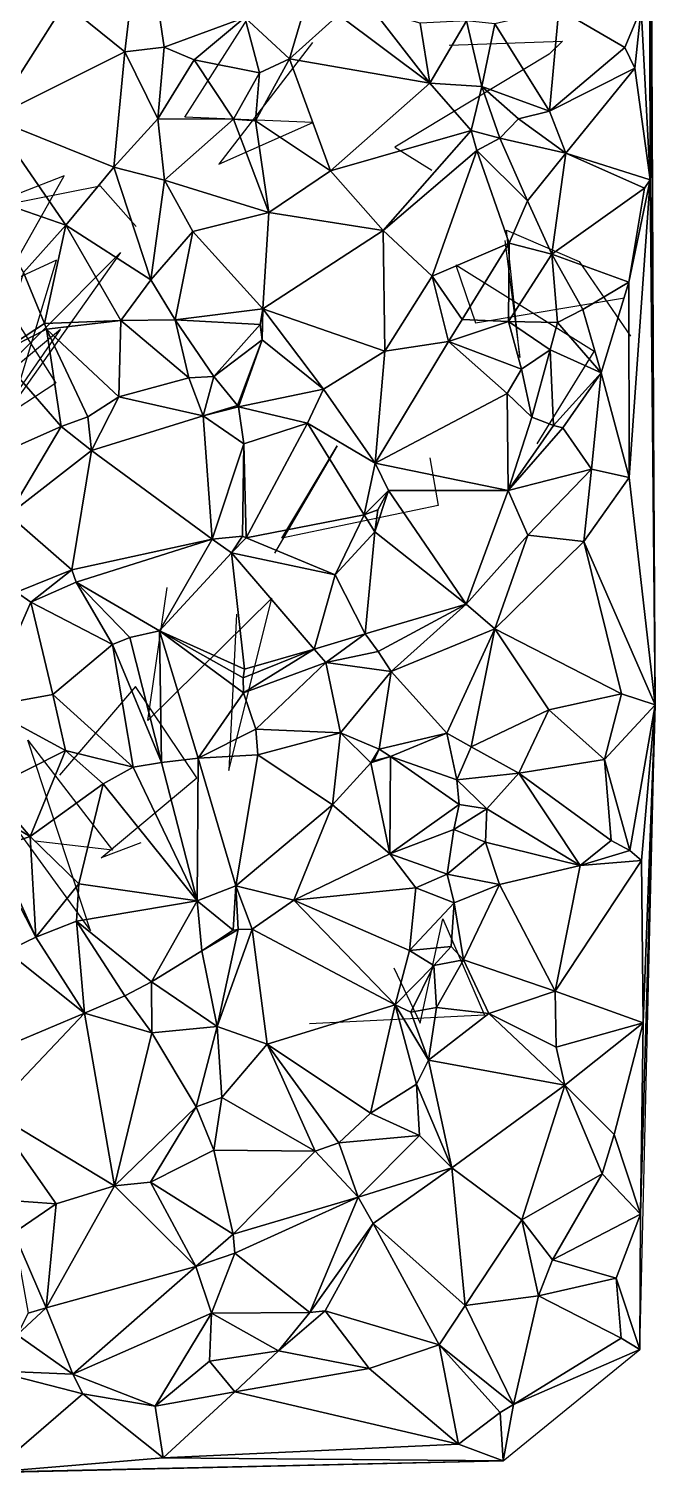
# Model space of a CAD drawing. Header units: metres. Extents: x -15.5 to 15, y -15.7 to 15.
# Drawn here: x 8.5 to 15, y -14.99 to 0.09 of the extents above; entities that cross this region are included whole.
import ezdxf

# ---------------------------------------------------------------- set-up
doc = ezdxf.new("R2010")
doc.units = ezdxf.units.M
doc.layers.add('CRACKS', color=1, linetype='Continuous')
doc.layers.add('STREET_MESH', color=7, linetype='Continuous')

msp = doc.modelspace()

# ---------------------------------------------------------------- linework, layer by layer
at = {"layer": 'CRACKS'}
for points in [[(11.442, -0.046, 0.1), (10.467, -1.312, 0.1), (11.443, -0.877, 0.1), (10.116, -0.822, 0.1), (10.816, 0.279, 0.1)], [(12.86, -0.074, 0.1), (14.036, -0.032, 0.1), (13.898, -0.17, 0.1), (12.297, -1.135, 0.1), (12.681, -1.374, 0.1)], [(8.222, -2.569, 0.1), (8.86, -1.432, 0.1), (7.939, -1.79, 0.1), (9.234, -1.536, 0.1), (9.61, -1.957, 0.1)], [(13.436, -2.102, 0.1), (13.594, -3.316, 0.1), (13.456, -1.995, 0.1), (14.21, -2.322, 0.1), (14.741, -3.096, 0.1)], [(7.774, -3.902, 0.1), (9.445, -2.228, 0.1), (8.333, -3.803, 0.1), (8.783, -2.307, 0.1), (7.81, -2.754, 0.1)], [(7.989, -2.348, 0.1), (8.774, -3.583, 0.1), (8.16, -3.986, 0.1), (8.825, -3.028, 0.1), (7.701, -3.958, 0.1)], [(13.772, -4.212, 0.1), (14.365, -3.256, 0.1), (12.928, -2.36, 0.1), (13.134, -2.958, 0.1), (14.68, -2.698, 0.1)], [(12.658, -4.36, 0.1), (12.745, -4.852, 0.1), (11.122, -5.193, 0.1), (11.697, -4.233, 0.1), (11.047, -5.349, 0.1)], [(10.65, -5.98, 0.1), (10.573, -7.604, 0.1), (11.019, -5.817, 0.1), (9.732, -7.086, 0.1), (9.93, -5.704, 0.1)], [(9.659, -8.354, 0.1), (9.247, -8.509, 0.1), (10.239, -7.682, 0.1), (9.602, -6.732, 0.1), (8.814, -7.651, 0.1)], [(7.829, -7.475, 0.1), (9.135, -9.269, 0.1), (8.484, -7.288, 0.1), (9.362, -8.432, 0.1), (8.56, -8.338, 0.1)], [(12.286, -9.651, 0.1), (12.56, -10.226, 0.1), (12.795, -9.143, 0.1), (13.225, -10.145, 0.1), (11.409, -10.234, 0.1)]]:
    msp.add_polyline3d(points, dxfattribs=at)
at = {"layer": 'STREET_MESH'}
for points in [[(14.93, 8.181), (14.937, 3.444), (14.997, -6.924)], [(14.852, 0.305), (14.947, -1.473), (14.937, 3.444)], [(14.937, 3.444), (14.947, -1.473), (14.997, -6.924)], [(8.87, 0.356), (9.49, -0.143), (9.674, 1.415)], [(9.674, 1.415), (9.49, -0.143), (9.899, -0.096)], [(10.739, 0.212), (9.674, 1.415), (9.899, -0.096)], [(11.406, 0.476), (10.739, 0.212), (11.203, -0.216)], [(11.71, 0.239), (11.406, 0.476), (11.203, -0.216)], [(8.87, 0.356), (8.318, 0.251), (8.109, -0.834)], [(9.49, -0.143), (8.87, 0.356), (8.109, -0.834)], [(14, 0.297), (14.685, -0.098), (14.852, 0.305)], [(14.685, -0.098), (14.788, -0.314), (14.852, 0.305)], [(14.788, -0.314), (14.947, -1.473), (14.852, 0.305)], [(10.21, -0.226), (10.739, 0.212), (9.899, -0.096)], [(10.739, 0.212), (10.21, -0.226), (10.889, -0.361)], [(11.203, -0.216), (10.739, 0.212), (10.889, -0.361)], [(12.659, -0.47), (11.71, 0.239), (11.203, -0.216)], [(11.71, 0.239), (12.659, -0.47), (12.066, 0.29)], [(12.659, -0.47), (12.557, 0.152), (12.066, 0.29)], [(13.04, 0.176), (12.557, 0.152), (12.659, -0.47)], [(13.04, 0.176), (12.659, -0.47), (13.199, -0.503)], [(13.04, 0.176), (13.199, -0.503), (13.334, 0.146)], [(13.334, 0.146), (13.903, -0.759), (14, 0.297)], [(13.903, -0.759), (14.685, -0.098), (14, 0.297)], [(13.334, 0.146), (13.199, -0.503), (13.903, -0.759)], [(9.49, -0.143), (8.109, -0.834), (9.378, -1.341)], [(9.835, -0.839), (9.49, -0.143), (9.378, -1.341)], [(9.49, -0.143), (9.835, -0.839), (9.899, -0.096)], [(9.835, -0.839), (10.21, -0.226), (9.899, -0.096)], [(14.788, -0.314), (14.685, -0.098), (13.903, -0.759)], [(10.21, -0.226), (9.835, -0.839), (10.62, -0.844)], [(10.21, -0.226), (10.62, -0.844), (10.889, -0.361)], [(11.203, -0.216), (10.847, -0.859), (11.628, -1.378)], [(10.847, -0.859), (11.203, -0.216), (10.889, -0.361)], [(12.659, -0.47), (11.203, -0.216), (11.628, -1.378)], [(10.62, -0.844), (10.847, -0.859), (10.889, -0.361)], [(14.072, -1.196), (14.788, -0.314), (13.903, -0.759)], [(14.788, -0.314), (14.072, -1.196), (14.947, -1.473)], [(13.089, -0.962), (12.659, -0.47), (11.628, -1.378)], [(13.199, -0.503), (12.659, -0.47), (13.089, -0.962)], [(13.199, -0.503), (13.089, -0.962), (13.387, -1.039)], [(13.581, -0.841), (13.199, -0.503), (13.387, -1.039)], [(13.199, -0.503), (13.581, -0.841), (13.903, -0.759)], [(8.109, -0.834), (7.919, -1.61), (8.878, -1.942)], [(9.378, -1.341), (8.109, -0.834), (8.878, -1.942)], [(9.835, -0.839), (9.378, -1.341), (9.903, -1.476)], [(10.62, -0.844), (9.835, -0.839), (9.903, -1.476)], [(10.988, -1.811), (10.62, -0.844), (9.903, -1.476)], [(10.988, -1.811), (10.847, -0.859), (10.62, -0.844)], [(10.847, -0.859), (10.988, -1.811), (11.628, -1.378)], [(14.072, -1.196), (13.581, -0.841), (13.387, -1.039)], [(13.581, -0.841), (14.072, -1.196), (13.903, -0.759)], [(12.175, -1.998), (13.089, -0.962), (11.628, -1.378)], [(13.147, -1.167), (13.089, -0.962), (12.175, -1.998)], [(13.089, -0.962), (13.147, -1.167), (13.387, -1.039)], [(13.147, -1.167), (13.673, -1.691), (13.387, -1.039)], [(13.673, -1.691), (14.072, -1.196), (13.387, -1.039)], [(12.683, -2.474), (13.147, -1.167), (12.175, -1.998)], [(12.683, -2.474), (13.482, -2.129), (13.147, -1.167)], [(13.482, -2.129), (13.673, -1.691), (13.147, -1.167)], [(14.072, -1.196), (13.673, -1.691), (13.925, -2.243)], [(14.887, -1.559), (14.072, -1.196), (13.925, -2.243)], [(14.072, -1.196), (14.887, -1.559), (14.947, -1.473)], [(9.763, -2.512), (9.378, -1.341), (8.878, -1.942)], [(9.903, -1.476), (9.378, -1.341), (9.763, -2.512)], [(10.197, -2.011), (9.903, -1.476), (9.763, -2.512)], [(10.197, -2.011), (10.988, -1.811), (9.903, -1.476)], [(10.988, -1.811), (12.175, -1.998), (11.628, -1.378)], [(14.73, -4.563), (14.947, -1.473), (14.724, -2.536)], [(14.947, -1.473), (14.887, -1.559), (14.724, -2.536)], [(14.947, -1.473), (14.73, -4.563), (14.997, -6.924)], [(7.919, -1.61), (8.438, -2.436), (8.878, -1.942)], [(14.887, -1.559), (13.925, -2.243), (14.724, -2.536)], [(13.673, -1.691), (13.482, -2.129), (13.925, -2.243)], [(8.438, -2.436), (8.658, -2.963), (8.878, -1.942)], [(8.658, -2.963), (9.451, -2.932), (8.878, -1.942)], [(9.451, -2.932), (9.763, -2.512), (8.878, -1.942)], [(10.988, -1.811), (10.197, -2.011), (10.925, -2.813)], [(12.175, -1.998), (10.988, -1.811), (10.925, -2.813)], [(10.013, -2.926), (10.197, -2.011), (9.763, -2.512)], [(10.197, -2.011), (10.013, -2.926), (10.925, -2.813)], [(12.192, -3.251), (12.175, -1.998), (10.925, -2.813)], [(12.192, -3.251), (12.683, -2.474), (12.175, -1.998)], [(12.993, -2.923), (13.482, -2.129), (12.683, -2.474)], [(13.482, -2.129), (12.993, -2.923), (13.475, -2.942)], [(13.482, -2.129), (13.475, -2.942), (13.925, -2.243)], [(13.475, -2.942), (13.983, -2.953), (13.925, -2.243)], [(13.925, -2.243), (14.248, -2.818), (14.724, -2.536)], [(13.983, -2.953), (14.248, -2.818), (13.925, -2.243)], [(8.174, -3.28), (8.658, -2.963), (8.438, -2.436)], [(9.451, -2.932), (10.013, -2.926), (9.763, -2.512)], [(12.683, -2.474), (12.192, -3.251), (12.853, -3.15)], [(12.993, -2.923), (12.683, -2.474), (12.853, -3.15)], [(14.248, -2.818), (14.439, -3.478), (14.724, -2.536)], [(14.439, -3.478), (14.73, -4.563), (14.724, -2.536)], [(10.013, -2.926), (10.896, -2.973), (10.925, -2.813)], [(10.896, -2.973), (10.916, -3.133), (10.925, -2.813)], [(10.916, -3.133), (11.556, -3.647), (10.925, -2.813)], [(11.556, -3.647), (12.192, -3.251), (10.925, -2.813)], [(14.248, -2.818), (13.983, -2.953), (14.439, -3.478)], [(8.174, -3.28), (8.679, -3.022), (8.658, -2.963)], [(8.658, -2.963), (8.679, -3.022), (9.451, -2.932)], [(9.451, -2.932), (8.679, -3.022), (9.431, -3.724)], [(10.157, -3.527), (9.451, -2.932), (9.431, -3.724)], [(10.157, -3.527), (10.013, -2.926), (9.451, -2.932)], [(10.415, -3.514), (10.013, -2.926), (10.157, -3.527)], [(10.415, -3.514), (10.896, -2.973), (10.013, -2.926)], [(10.896, -2.973), (10.415, -3.514), (10.916, -3.133)], [(13.475, -2.942), (12.993, -2.923), (12.853, -3.15)], [(13.609, -3.438), (13.475, -2.942), (12.853, -3.15)], [(13.907, -3.236), (13.475, -2.942), (13.609, -3.438)], [(13.907, -3.236), (13.983, -2.953), (13.475, -2.942)], [(13.983, -2.953), (13.907, -3.236), (14.439, -3.478)], [(8.679, -3.022), (8.174, -3.28), (8.831, -4.034)], [(9.107, -3.932), (8.679, -3.022), (8.831, -4.034)], [(8.679, -3.022), (9.107, -3.932), (9.431, -3.724)], [(10.415, -3.514), (10.663, -3.815), (10.916, -3.133)], [(10.663, -3.815), (10.673, -3.829), (10.916, -3.133)], [(10.673, -3.829), (11.556, -3.647), (10.916, -3.133)], [(12.192, -3.251), (12.09, -4.415), (12.853, -3.15)], [(12.09, -4.415), (13.462, -3.692), (12.853, -3.15)], [(13.462, -3.692), (13.609, -3.438), (12.853, -3.15)], [(8.174, -3.28), (8.087, -4.362), (8.831, -4.034)], [(11.556, -3.647), (12.09, -4.415), (12.192, -3.251)], [(13.718, -3.935), (13.907, -3.236), (13.609, -3.438)], [(13.907, -3.236), (13.718, -3.935), (13.944, -4.022)], [(13.907, -3.236), (13.944, -4.022), (14.439, -3.478)], [(13.462, -3.692), (13.718, -3.935), (13.609, -3.438)], [(10.157, -3.527), (9.431, -3.724), (10.305, -3.923)], [(10.415, -3.514), (10.157, -3.527), (10.305, -3.923)], [(10.663, -3.815), (10.415, -3.514), (10.305, -3.923)], [(13.944, -4.022), (14.04, -4.048), (14.439, -3.478)], [(14.04, -4.048), (14.336, -4.477), (14.439, -3.478)], [(14.439, -3.478), (14.336, -4.477), (14.73, -4.563)], [(9.107, -3.932), (9.147, -4.284), (9.431, -3.724)], [(9.431, -3.724), (9.147, -4.284), (10.305, -3.923)], [(11.556, -3.647), (10.673, -3.829), (11.388, -3.998)], [(12.09, -4.415), (11.556, -3.647), (11.388, -3.998)], [(13.462, -3.692), (12.09, -4.415), (13.473, -4.699)], [(13.718, -3.935), (13.462, -3.692), (13.473, -4.699)], [(10.673, -3.829), (10.663, -3.815), (10.305, -3.923)], [(10.729, -4.212), (10.673, -3.829), (10.305, -3.923)], [(11.388, -3.998), (10.673, -3.829), (10.729, -4.212)], [(8.087, -4.362), (8.288, -4.949), (8.831, -4.034)], [(8.288, -4.949), (9.147, -4.284), (8.831, -4.034)], [(9.147, -4.284), (9.107, -3.932), (8.831, -4.034)], [(9.147, -4.284), (10.399, -5.203), (10.305, -3.923)], [(10.399, -5.203), (10.729, -4.212), (10.305, -3.923)], [(10.751, -5.19), (11.388, -3.998), (10.729, -4.212)], [(10.751, -5.19), (11.977, -4.95), (11.388, -3.998)], [(11.977, -4.95), (12.09, -4.415), (11.388, -3.998)], [(13.718, -3.935), (13.473, -4.699), (13.944, -4.022)], [(13.473, -4.699), (14.04, -4.048), (13.944, -4.022)], [(14.336, -4.477), (14.04, -4.048), (13.473, -4.699)], [(10.399, -5.203), (10.713, -5.172), (10.729, -4.212)], [(10.713, -5.172), (10.751, -5.19), (10.729, -4.212)], [(8.288, -4.949), (8.941, -5.521), (9.147, -4.284)], [(8.941, -5.521), (10.399, -5.203), (9.147, -4.284)], [(11.977, -4.95), (12.23, -4.699), (12.09, -4.415)], [(12.09, -4.415), (12.23, -4.699), (13.473, -4.699)], [(14.336, -4.477), (13.473, -4.699), (13.677, -5.161)], [(14.257, -5.227), (14.336, -4.477), (13.677, -5.161)], [(14.336, -4.477), (14.257, -5.227), (14.73, -4.563)], [(14.73, -4.563), (14.257, -5.227), (14.997, -6.924)], [(12.23, -4.699), (11.977, -4.95), (12.119, -4.898)], [(12.089, -5.126), (12.23, -4.699), (12.119, -4.898)], [(12.23, -4.699), (12.089, -5.126), (13.036, -5.879)], [(13.473, -4.699), (12.23, -4.699), (13.036, -5.879)], [(13.473, -4.699), (13.036, -5.879), (13.677, -5.161)], [(8.288, -4.949), (8.367, -5.752), (8.941, -5.521)], [(11.977, -4.95), (10.751, -5.19), (11.676, -5.573)], [(12.089, -5.126), (11.977, -4.95), (11.676, -5.573)], [(11.977, -4.95), (12.089, -5.126), (12.119, -4.898)], [(11.986, -6.185), (12.089, -5.126), (11.676, -5.573)], [(12.089, -5.126), (11.986, -6.185), (13.036, -5.879)], [(8.941, -5.521), (8.987, -5.65), (10.399, -5.203)], [(8.987, -5.65), (9.85, -6.156), (10.399, -5.203)], [(10.399, -5.203), (9.85, -6.156), (10.599, -5.344)], [(10.713, -5.172), (10.399, -5.203), (10.599, -5.344)], [(10.751, -5.19), (10.713, -5.172), (10.599, -5.344)], [(11.676, -5.573), (10.751, -5.19), (10.599, -5.344)], [(13.036, -5.879), (13.333, -6.133), (13.677, -5.161)], [(13.333, -6.133), (14.257, -5.227), (13.677, -5.161)], [(14.257, -5.227), (13.333, -6.133), (14.648, -6.81)], [(14.257, -5.227), (14.648, -6.81), (14.997, -6.924)], [(9.85, -6.156), (10.733, -6.553), (10.599, -5.344)], [(11.459, -6.345), (11.676, -5.573), (10.599, -5.344)], [(10.733, -6.553), (11.459, -6.345), (10.599, -5.344)], [(8.367, -5.752), (8.517, -5.857), (8.941, -5.521)], [(8.517, -5.857), (8.987, -5.65), (8.941, -5.521)], [(11.459, -6.345), (11.986, -6.185), (11.676, -5.573)], [(8.987, -5.65), (8.517, -5.857), (9.363, -6.298)], [(9.542, -6.222), (8.987, -5.65), (9.363, -6.298)], [(8.987, -5.65), (9.542, -6.222), (9.85, -6.156)], [(8.517, -5.857), (8.367, -5.752), (8.038, -6.944)], [(8.743, -6.815), (8.517, -5.857), (8.038, -6.944)], [(8.517, -5.857), (8.743, -6.815), (9.363, -6.298)], [(13.036, -5.879), (11.986, -6.185), (12.121, -6.37)], [(12.257, -6.577), (13.036, -5.879), (12.121, -6.37)], [(13.036, -5.879), (12.257, -6.577), (13.333, -6.133)], [(9.542, -6.222), (9.873, -7.522), (9.85, -6.156)], [(10.254, -7.475), (10.725, -6.798), (9.85, -6.156)], [(9.85, -6.156), (10.721, -6.643), (10.733, -6.553)], [(10.725, -6.798), (10.721, -6.643), (9.85, -6.156)], [(9.873, -7.522), (10.254, -7.475), (9.85, -6.156)], [(12.257, -6.577), (12.837, -7.217), (13.333, -6.133)], [(12.837, -7.217), (13.087, -7.359), (13.333, -6.133)], [(13.333, -6.133), (13.087, -7.359), (13.893, -6.976)], [(14.648, -6.81), (13.333, -6.133), (13.893, -6.976)], [(8.743, -6.815), (9.578, -7.568), (9.363, -6.298)], [(9.873, -7.522), (9.542, -6.222), (9.363, -6.298)], [(9.578, -7.568), (9.873, -7.522), (9.363, -6.298)], [(11.986, -6.185), (11.459, -6.345), (11.578, -6.483)], [(11.986, -6.185), (11.578, -6.483), (12.121, -6.37)], [(10.721, -6.643), (11.459, -6.345), (10.733, -6.553)], [(10.721, -6.643), (10.725, -6.798), (11.459, -6.345)], [(11.459, -6.345), (10.725, -6.798), (11.578, -6.483)], [(10.725, -6.798), (10.853, -7.174), (11.578, -6.483)], [(10.853, -7.174), (11.73, -7.214), (11.578, -6.483)], [(11.578, -6.483), (12.257, -6.577), (12.121, -6.37)], [(11.578, -6.483), (11.73, -7.214), (12.257, -6.577)], [(11.73, -7.214), (12.131, -7.382), (12.257, -6.577)], [(12.257, -6.577), (12.131, -7.382), (12.837, -7.217)], [(8.874, -7.395), (8.743, -6.815), (8.038, -6.944)], [(8.874, -7.395), (9.578, -7.568), (8.743, -6.815)], [(10.254, -7.475), (10.853, -7.174), (10.725, -6.798)], [(14.474, -7.489), (14.648, -6.81), (13.893, -6.976)], [(14.648, -6.81), (14.474, -7.489), (14.997, -6.924)], [(14.474, -7.489), (14.737, -8.434), (14.997, -6.924)], [(14.737, -8.434), (14.857, -8.538), (14.997, -6.924)], [(14.845, -12.209), (14.84, -13.613), (14.997, -6.924)], [(14.874, -10.222), (14.845, -12.209), (14.997, -6.924)], [(14.857, -8.538), (14.874, -10.222), (14.997, -6.924)], [(8.083, -7.794), (8.874, -7.395), (8.038, -6.944)], [(13.087, -7.359), (13.583, -7.632), (13.893, -6.976)], [(13.583, -7.632), (14.474, -7.489), (13.893, -6.976)], [(10.853, -7.174), (10.254, -7.475), (10.874, -7.442)], [(11.73, -7.214), (10.853, -7.174), (10.874, -7.442)], [(11.648, -7.962), (11.73, -7.214), (10.874, -7.442)], [(11.73, -7.214), (11.648, -7.962), (12.046, -7.526)], [(12.131, -7.382), (11.73, -7.214), (12.046, -7.526)], [(12.131, -7.382), (12.249, -7.458), (12.837, -7.217)], [(12.249, -7.458), (12.94, -7.7), (12.837, -7.217)], [(12.94, -7.7), (13.087, -7.359), (12.837, -7.217)], [(12.076, -7.504), (12.131, -7.382), (12.046, -7.526)], [(12.131, -7.382), (12.076, -7.504), (12.249, -7.458)], [(12.94, -7.7), (13.583, -7.632), (13.087, -7.359)], [(8.083, -7.794), (8.507, -8.288), (8.874, -7.395)], [(8.874, -7.395), (8.507, -8.288), (9.267, -7.744)], [(9.578, -7.568), (8.874, -7.395), (9.267, -7.744)], [(9.578, -7.568), (10.242, -8.957), (9.873, -7.522)], [(9.873, -7.522), (10.242, -8.957), (10.254, -7.475)], [(10.254, -7.475), (10.242, -8.957), (10.644, -8.801)], [(10.254, -7.475), (10.644, -8.801), (10.874, -7.442)], [(10.644, -8.801), (11.648, -7.962), (10.874, -7.442)], [(12.046, -7.526), (11.648, -7.962), (12.244, -8.469)], [(12.249, -7.458), (12.046, -7.526), (12.244, -8.469)], [(12.249, -7.458), (12.076, -7.504), (12.046, -7.526)], [(12.964, -7.956), (12.249, -7.458), (12.244, -8.469)], [(12.94, -7.7), (12.249, -7.458), (12.964, -7.956)], [(13.583, -7.632), (14.543, -8.331), (14.474, -7.489)], [(14.474, -7.489), (14.543, -8.331), (14.737, -8.434)], [(10.242, -8.957), (9.578, -7.568), (9.267, -7.744)], [(12.94, -7.7), (13.252, -8.001), (13.583, -7.632)], [(13.252, -8.001), (14.22, -8.589), (13.583, -7.632)], [(13.583, -7.632), (14.22, -8.589), (14.543, -8.331)], [(8.507, -8.288), (8.083, -7.794), (8.184, -8.099)], [(8.507, -8.288), (9.014, -8.78), (9.267, -7.744)], [(9.014, -8.78), (10.242, -8.957), (9.267, -7.744)], [(13.252, -8.001), (12.94, -7.7), (12.964, -7.956)], [(11.648, -7.962), (10.644, -8.801), (11.247, -8.95)], [(11.648, -7.962), (11.247, -8.95), (12.244, -8.469)], [(12.909, -8.218), (12.964, -7.956), (12.244, -8.469)], [(12.909, -8.218), (13.252, -8.001), (12.964, -7.956)], [(8.147, -8.408), (8.507, -8.288), (8.184, -8.099)], [(13.252, -8.001), (12.909, -8.218), (13.236, -8.349)], [(14.22, -8.589), (13.252, -8.001), (13.236, -8.349)], [(8.507, -8.288), (8.147, -8.408), (8.567, -9.334)], [(9.014, -8.78), (8.507, -8.288), (8.567, -9.334)], [(12.839, -8.681), (12.909, -8.218), (12.244, -8.469)], [(12.909, -8.218), (12.839, -8.681), (13.236, -8.349)], [(8.147, -8.408), (8.099, -8.438), (8.567, -9.334)], [(8.567, -9.334), (8.099, -8.438), (8.267, -9.478)], [(12.839, -8.681), (13.381, -8.788), (13.236, -8.349)], [(13.381, -8.788), (14.22, -8.589), (13.236, -8.349)], [(14.543, -8.331), (14.22, -8.589), (14.737, -8.434)], [(14.737, -8.434), (14.22, -8.589), (14.857, -8.538)], [(11.247, -8.95), (12.514, -8.822), (12.244, -8.469)], [(12.514, -8.822), (12.839, -8.681), (12.244, -8.469)], [(14.22, -8.589), (13.381, -8.788), (13.962, -9.896)], [(14.874, -10.222), (14.857, -8.538), (13.962, -9.896)], [(14.857, -8.538), (14.22, -8.589), (13.962, -9.896)], [(12.912, -8.977), (12.839, -8.681), (12.514, -8.822)], [(13.381, -8.788), (12.839, -8.681), (12.912, -8.977)], [(8.988, -9.169), (9.014, -8.78), (8.567, -9.334)], [(10.242, -8.957), (9.014, -8.78), (8.988, -9.169)], [(10.242, -8.957), (10.617, -9.262), (10.644, -8.801)], [(10.617, -9.262), (10.667, -9.256), (10.644, -8.801)], [(10.644, -8.801), (10.813, -9.252), (11.247, -8.95)], [(10.644, -8.801), (10.667, -9.256), (10.813, -9.252)], [(12.447, -9.472), (12.514, -8.822), (11.247, -8.95)], [(12.912, -8.977), (12.514, -8.822), (12.447, -9.472)], [(13.381, -8.788), (12.912, -8.977), (13.007, -9.569)], [(13.381, -8.788), (13.007, -9.569), (13.962, -9.896)], [(10.242, -8.957), (8.988, -9.169), (9.77, -9.797)], [(10.242, -8.957), (9.77, -9.797), (10.291, -9.476)], [(10.617, -9.262), (10.242, -8.957), (10.291, -9.476)], [(11.247, -8.95), (10.813, -9.252), (12.299, -10.037)], [(12.447, -9.472), (11.247, -8.95), (12.299, -10.037)], [(12.912, -8.977), (12.447, -9.472), (12.879, -9.431)], [(13.007, -9.569), (12.912, -8.977), (12.879, -9.431)], [(8.988, -9.169), (8.567, -9.334), (9.074, -10.124)], [(9.77, -9.797), (8.988, -9.169), (9.491, -9.943)], [(9.491, -9.943), (8.988, -9.169), (9.074, -10.124)], [(9.074, -10.124), (8.567, -9.334), (8.267, -9.478)], [(10.667, -9.256), (10.617, -9.262), (10.291, -9.476)], [(10.449, -10.263), (10.667, -9.256), (10.291, -9.476)], [(10.449, -10.263), (10.968, -10.446), (10.813, -9.252)], [(10.667, -9.256), (10.449, -10.263), (10.813, -9.252)], [(10.813, -9.252), (10.968, -10.446), (12.299, -10.037)], [(7.936, -10.601), (9.074, -10.124), (8.267, -9.478)], [(9.77, -9.797), (10.449, -10.263), (10.291, -9.476)], [(12.701, -9.628), (12.447, -9.472), (12.299, -10.037)], [(12.447, -9.472), (12.701, -9.628), (12.879, -9.431)], [(12.701, -9.628), (13.007, -9.569), (12.879, -9.431)], [(12.462, -10.111), (12.701, -9.628), (12.299, -10.037)], [(12.462, -10.111), (12.729, -10.066), (12.701, -9.628)], [(12.701, -9.628), (12.729, -10.066), (13.007, -9.569)], [(12.729, -10.066), (13.273, -10.128), (13.007, -9.569)], [(13.007, -9.569), (13.273, -10.128), (13.962, -9.896)], [(9.772, -10.326), (9.77, -9.797), (9.491, -9.943)], [(9.772, -10.326), (10.449, -10.263), (9.77, -9.797)], [(9.772, -10.326), (9.491, -9.943), (9.074, -10.124)], [(13.273, -10.128), (13.972, -10.477), (13.962, -9.896)], [(13.972, -10.477), (14.874, -10.222), (13.962, -9.896)], [(10.968, -10.446), (12.041, -11.16), (12.299, -10.037)], [(12.041, -11.16), (12.519, -10.859), (12.299, -10.037)], [(12.519, -10.859), (12.646, -10.61), (12.299, -10.037)], [(12.646, -10.61), (12.462, -10.111), (12.299, -10.037)], [(12.729, -10.066), (12.462, -10.111), (12.646, -10.61)], [(13.273, -10.128), (12.729, -10.066), (12.646, -10.61)], [(7.936, -10.601), (8.104, -11.143), (9.074, -10.124)], [(8.104, -11.143), (9.386, -11.916), (9.074, -10.124)], [(9.386, -11.916), (9.772, -10.326), (9.074, -10.124)], [(13.273, -10.128), (12.646, -10.61), (14.06, -10.869)], [(13.972, -10.477), (13.273, -10.128), (14.06, -10.869)], [(13.972, -10.477), (14.06, -10.869), (14.874, -10.222)], [(14.06, -10.869), (14.572, -11.381), (14.874, -10.222)], [(14.572, -11.381), (14.845, -12.209), (14.874, -10.222)], [(10.233, -11.094), (9.772, -10.326), (9.386, -11.916)], [(10.449, -10.263), (9.772, -10.326), (10.233, -11.094)], [(10.498, -11), (10.449, -10.263), (10.233, -11.094)], [(10.449, -10.263), (10.498, -11), (10.968, -10.446)], [(10.498, -11), (11.469, -11.554), (10.968, -10.446)], [(11.713, -11.468), (12.041, -11.16), (10.968, -10.446)], [(11.469, -11.554), (11.713, -11.468), (10.968, -10.446)], [(12.888, -11.728), (12.646, -10.61), (12.519, -10.859)], [(12.646, -10.61), (12.888, -11.728), (14.06, -10.869)], [(10.417, -11.546), (10.498, -11), (10.233, -11.094)], [(10.498, -11), (10.417, -11.546), (11.469, -11.554)], [(12.041, -11.16), (12.551, -11.394), (12.519, -10.859)], [(12.551, -11.394), (12.888, -11.728), (12.519, -10.859)], [(14.06, -10.869), (12.888, -11.728), (13.614, -12.27)], [(14.449, -11.792), (14.06, -10.869), (13.614, -12.27)], [(14.449, -11.792), (14.572, -11.381), (14.06, -10.869)], [(8.777, -12.101), (8.104, -11.143), (8.204, -12.059)], [(8.104, -11.143), (8.777, -12.101), (9.386, -11.916)], [(9.757, -11.879), (10.233, -11.094), (9.386, -11.916)], [(9.757, -11.879), (10.417, -11.546), (10.233, -11.094)], [(11.713, -11.468), (12.551, -11.394), (12.041, -11.16)], [(12.551, -11.394), (11.713, -11.468), (11.916, -12.034)], [(12.888, -11.728), (12.551, -11.394), (11.916, -12.034)], [(14.572, -11.381), (14.449, -11.792), (14.845, -12.209)], [(10.417, -11.546), (9.757, -11.879), (10.617, -12.418)], [(11.469, -11.554), (10.417, -11.546), (10.617, -12.418)], [(11.916, -12.034), (11.469, -11.554), (10.617, -12.418)], [(11.713, -11.468), (11.469, -11.554), (11.916, -12.034)], [(12.071, -12.308), (12.888, -11.728), (11.916, -12.034)], [(12.888, -11.728), (12.071, -12.308), (13.025, -13.157)], [(12.888, -11.728), (13.025, -13.157), (13.614, -12.27)], [(10.23, -12.752), (9.757, -11.879), (9.386, -11.916)], [(9.757, -11.879), (10.23, -12.752), (10.617, -12.418)], [(13.931, -12.684), (14.449, -11.792), (13.614, -12.27)], [(14.449, -11.792), (13.931, -12.684), (14.845, -12.209)], [(8.338, -12.403), (8.777, -12.101), (8.204, -12.059)], [(9.386, -11.916), (8.777, -12.101), (8.675, -13.183)], [(10.23, -12.752), (9.386, -11.916), (8.675, -13.183)], [(10.635, -12.616), (11.916, -12.034), (10.617, -12.418)], [(11.916, -12.034), (10.635, -12.616), (11.414, -13.231)], [(12.071, -12.308), (11.916, -12.034), (11.414, -13.231)], [(8.777, -12.101), (8.338, -12.403), (8.675, -13.183)], [(13.931, -12.684), (14.593, -12.873), (14.845, -12.209)], [(14.845, -12.209), (14.593, -12.873), (14.84, -13.613)], [(11.572, -13.212), (12.071, -12.308), (11.414, -13.231)], [(12.071, -12.308), (11.572, -13.212), (12.754, -13.565)], [(12.071, -12.308), (12.754, -13.565), (13.025, -13.157)], [(13.025, -13.157), (13.788, -13.058), (13.614, -12.27)], [(13.788, -13.058), (13.931, -12.684), (13.614, -12.27)], [(8.338, -12.403), (8.487, -13.238), (8.675, -13.183)], [(10.23, -12.752), (10.635, -12.616), (10.617, -12.418)], [(10.23, -12.752), (10.392, -13.237), (10.635, -12.616)], [(10.635, -12.616), (10.392, -13.237), (11.414, -13.231)], [(10.23, -12.752), (8.675, -13.183), (8.95, -13.872)], [(10.392, -13.237), (10.23, -12.752), (8.95, -13.872)], [(14.593, -12.873), (13.931, -12.684), (13.788, -13.058)], [(14.593, -12.873), (13.788, -13.058), (14.646, -13.498)], [(14.593, -12.873), (14.646, -13.498), (14.84, -13.613)], [(13.788, -13.058), (13.025, -13.157), (13.527, -14.186)], [(14.646, -13.498), (13.788, -13.058), (13.527, -14.186)], [(8.675, -13.183), (8.374, -13.463), (8.95, -13.872)], [(8.487, -13.238), (8.374, -13.463), (8.675, -13.183)], [(9.805, -14.202), (10.392, -13.237), (8.95, -13.872)], [(10.371, -13.735), (10.392, -13.237), (9.805, -14.202)], [(10.392, -13.237), (10.371, -13.735), (11.088, -13.629)], [(10.392, -13.237), (11.088, -13.629), (11.414, -13.231)], [(11.088, -13.629), (11.572, -13.212), (11.414, -13.231)], [(12.028, -13.811), (11.572, -13.212), (11.088, -13.629)], [(11.572, -13.212), (12.028, -13.811), (12.754, -13.565)], [(13.025, -13.157), (12.754, -13.565), (13.527, -14.186)], [(8.374, -13.463), (8.123, -13.834), (8.95, -13.872)], [(12.754, -13.565), (12.028, -13.811), (12.955, -14.596)], [(12.754, -13.565), (13.39, -14.268), (13.527, -14.186)], [(12.754, -13.565), (12.955, -14.596), (13.39, -14.268)], [(14.646, -13.498), (13.527, -14.186), (14.84, -13.613)], [(11.088, -13.629), (10.371, -13.735), (10.634, -14.054)], [(12.028, -13.811), (11.088, -13.629), (10.634, -14.054)], [(13.527, -14.186), (13.422, -14.77), (14.84, -13.613)], [(8.123, -13.834), (8.112, -14.889), (9.054, -14.075)], [(8.123, -13.834), (9.054, -14.075), (8.95, -13.872)], [(9.054, -14.075), (9.805, -14.202), (8.95, -13.872)], [(10.371, -13.735), (9.805, -14.202), (10.634, -14.054)], [(12.955, -14.596), (12.028, -13.811), (10.634, -14.054)], [(8.112, -14.889), (9.891, -14.739), (9.054, -14.075)], [(9.891, -14.739), (9.805, -14.202), (9.054, -14.075)], [(10.634, -14.054), (9.805, -14.202), (9.891, -14.739)], [(12.955, -14.596), (10.634, -14.054), (9.891, -14.739)], [(13.39, -14.268), (12.955, -14.596), (13.422, -14.77)], [(13.527, -14.186), (13.39, -14.268), (13.422, -14.77)], [(12.955, -14.596), (9.891, -14.739), (13.422, -14.77)], [(8.112, -14.889), (3.922, -14.989), (13.422, -14.77)], [(9.891, -14.739), (8.112, -14.889), (13.422, -14.77)]]:
    msp.add_3dface(points, dxfattribs=at)

doc.saveas('drawing.dxf')
